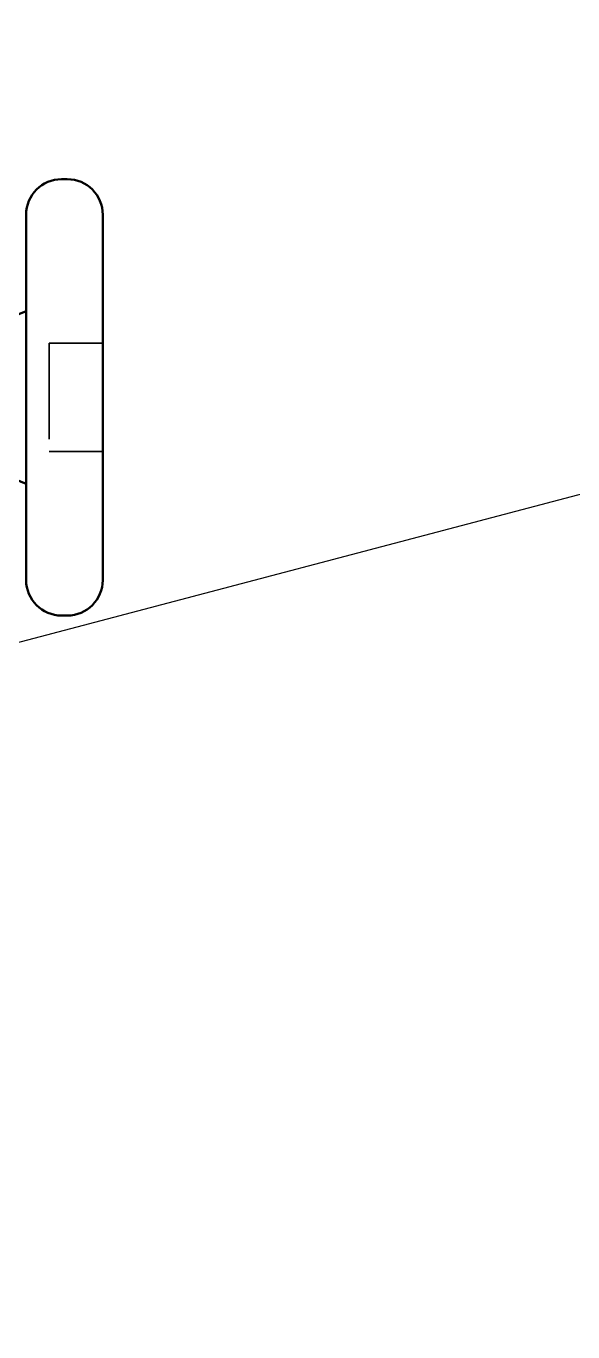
# Model space of a CAD drawing. Header units: inches. Extents: x 0.6 to 46.2, y -1.7 to 21.4.
# Drawn here: x 7.94 to 8.51, y 13.128 to 14.489 of the extents above; entities that cross this region are included whole.
import ezdxf

# ---------------------------------------------------------------- set-up
doc = ezdxf.new("R2010")
doc.units = ezdxf.units.IN
doc.header["$LTSCALE"] = 2
doc.header["$MEASUREMENT"] = 0
doc.linetypes.add('DASHED', pattern=[0.2067, 0.1654, -0.0413])
for name, color, linetype, lineweight in [('Hidden (ANSI)', 7, 'DASHED', 35), ('Symbol (ANSI)', 7, 'Continuous', 25), ('Visible (ANSI)', 7, 'Continuous', 50)]:
    doc.layers.add(name, color=color, linetype=linetype, lineweight=lineweight)
doc.styles.add('Note Text (ANSI)', font='tahoma.ttf')
doc.dimstyles.new('Default (ANSI)$7', dxfattribs={"dimscale": 2, "dimtxt": 0.12, "dimasz": 0.098425, "dimexe": 0.125, "dimexo": 0.0625, "dimgap": 0.031496, "dimtad": 0, "dimtih": 1, "dimtoh": 1, "dimrnd": 1e-08, "dimzin": 4, "dimdsep": 46, "dimtxsty": 'Note Text (ANSI)', "dimcen": 0.09, "dimdle": 0.393701, "dimclrd": 256, "dimclre": 256, "dimclrt": 256, "dimadec": 0, "dimazin": 1, "dimtfac": 1, "dimtofl": 0, "dimtmove": 0, "dimatfit": 3, "dimfxl": 1, "dimtolj": 1, "dimtzin": 4, "dimlwd": -1, "dimlwe": -1, "dimarcsym": 0})

msp = doc.modelspace()

# ---------------------------------------------------------------- linework, layer by layer
at = {"layer": 'Hidden (ANSI)', "ltscale": 0.053232}
for p, q in [((8.01974, 14.15871), (7.96374, 14.15871)), ((8.01974, 14.04571), (7.96374, 14.04571))]:
    msp.add_line(p, q, dxfattribs=at)
at = {"layer": 'Hidden (ANSI)', "ltscale": 0.107515}
msp.add_line((7.96374, 14.15871), (7.96374, 14.04571), dxfattribs=at)
at = {"layer": 'Visible (ANSI)'}
for p, q in [((7.98274, 14.32971), (7.97674, 14.32971)), ((7.93974, 14.29271), (7.93974, 13.91171)), ((8.01974, 14.29271), (8.01974, 13.91171)), ((7.87774, 14.16721), (7.93974, 14.19221)), ((7.89926, 14.02853), (7.93974, 14.01221)), ((7.98274, 13.87471), (7.97674, 13.87471))]:
    msp.add_line(p, q, dxfattribs=at)
for centre, start, end in [((7.97674, 14.29271), 90, 180), ((7.98274, 14.29271), 0, 90), ((7.97674, 13.91171), 180, 270), ((7.98274, 13.91171), 270, 0)]:
    msp.add_arc(centre, 0.037, start, end, dxfattribs=at)

# ---------------------------------------------------------------- leaders
at = {"layer": 'Symbol (ANSI)', "annotation_type": 0, "has_hookline": 1, "hookline_direction": 0}
for points, text_width in [([(5.24774, 13.13935), (13.40887, 15.29025)], 1.40083), ([(7.50774, 12.50634), (13.33468, 14.0318)], 2.86872)]:
    msp.add_leader(points, dimstyle='Default (ANSI)$7', override={"dimtad": 0}, dxfattribs=dict(at, text_width=text_width))

doc.saveas('drawing.dxf')
